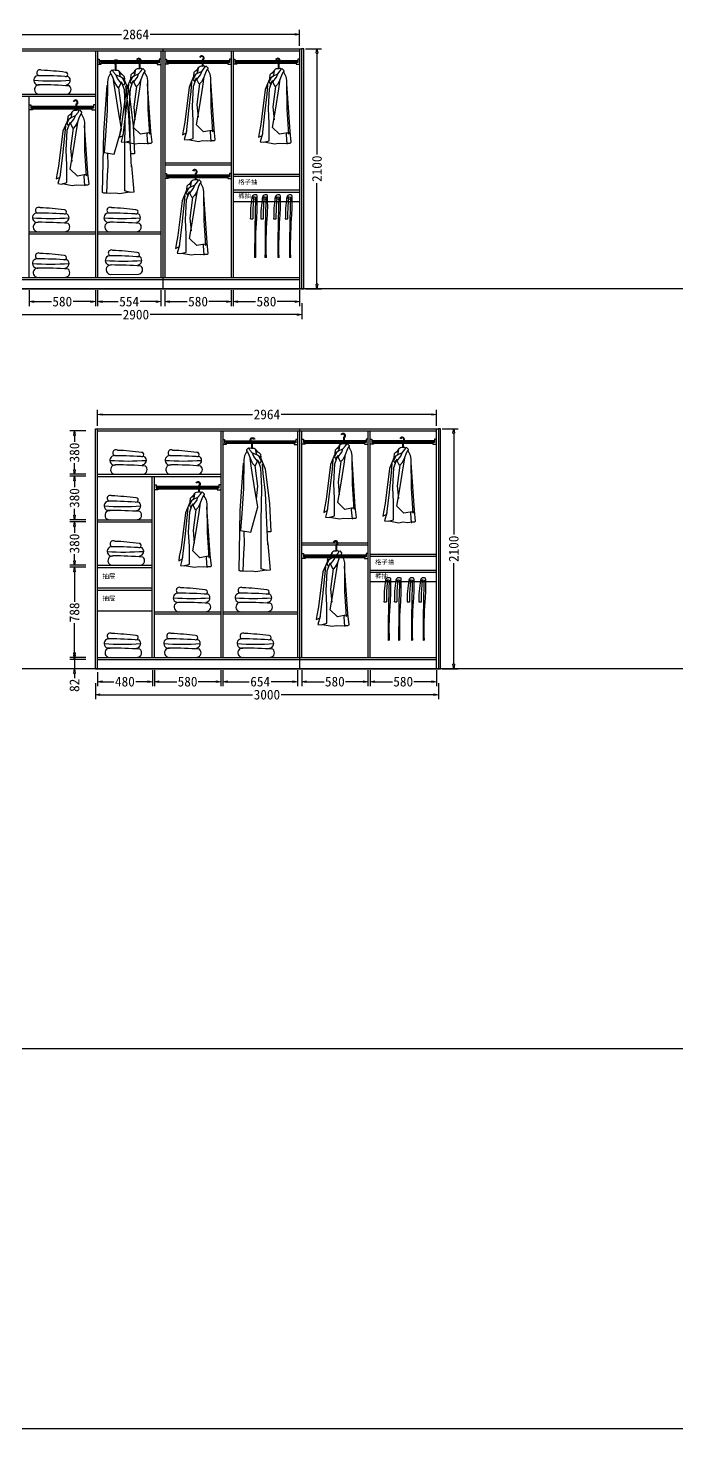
# Model space of a CAD drawing. Header units: millimetres. Extents: x 304407 to 361076, y -1262425 to -1203358.
# Drawn here: x 334398 to 340074, y -1262144 to -1249891 of the extents above; entities that cross this region are included whole.
import ezdxf

# ---------------------------------------------------------------- set-up
doc = ezdxf.new("R2010")
doc.units = ezdxf.units.MM
doc.header["$LTSCALE"] = 20
doc.layers.get('Defpoints').update_dxf_attribs({"color": 250})
for name, color, linetype in [('4', 1, 'Continuous'), ('6', 6, 'Continuous'), ('8', 8, 'Continuous'), ('LAYER10', 11, 'Continuous'), ('LAYER8', 11, 'Continuous'), ('图层3', 4, 'Continuous'), ('墙体', 40, 'Continuous')]:
    doc.layers.add(name, color=color, linetype=linetype)
doc.styles.get("Standard").update_dxf_attribs({"font": 'SimSun.ttf', "height": 85})
doc.styles.add('text', font='SimSun.ttf', dxfattribs={"height": 85})
doc.dimstyles.new('周文晶', dxfattribs={"dimtxt": 70, "dimasz": 40, "dimexe": 40, "dimexo": 30, "dimgap": 10, "dimtad": 0, "dimdec": 0, "dimtxsty": 'Standard', "dimblk": 'CLOSEDBLANK', "dimcen": 200, "dimclrd": 256, "dimclre": 256, "dimadec": 0, "dimazin": 0, "dimtfac": 1, "dimtdec": 0, "dimtmove": 0, "dimatfit": 3, "dimldrblk": 'CLOSEDBLANK', "dimfxl": 100, "dimfxlon": 1, "dimarcsym": 0})

# ---------------------------------------------------------------- blocks, each defined once
blk = doc.blocks.new('_ClosedBlank')
at = {"color": 0, "linetype": 'ByBlock', "lineweight": -2}
for p, q in [((-1, 0.17), (0, 0)), ((-1, 0.17), (-1, -0.17)), ((0, 0), (-1, -0.17))]:
    blk.add_line(p, q, dxfattribs=at)
blk = doc.blocks.new('*D2355')
at = {"lineweight": -2, "transparency": 16777216}
for p, q in [((335005, -1255526), (335005, -1255648)), ((335485, -1255508), (335485, -1255648)), ((335045, -1255608), (335149, -1255608)), ((335445, -1255608), (335340, -1255608))]:
    blk.add_line(p, q, dxfattribs=at)
at = {"layer": 'Defpoints', "color": 0, "transparency": 16777216}
for p in [(335485, -1255396), (335005, -1255496), (335485, -1255608)]:
    blk.add_point(p, dxfattribs=at)
at = {"lineweight": -2, "transparency": 16777216, "xscale": 40, "yscale": 40, "zscale": 40, "rotation": 180}
blk.add_blockref('_ClosedBlank', (335005, -1255608), dxfattribs=at)
at = {"lineweight": -2, "transparency": 16777216, "xscale": 40, "yscale": 40, "zscale": 40}
blk.add_blockref('_ClosedBlank', (335485, -1255608), dxfattribs=at)
at = {"color": 0, "transparency": 16777216, "insert": (335245, -1255608), "char_height": 85, "attachment_point": 5}
blk.add_mtext('480', dxfattribs=at)
blk = doc.blocks.new('*D2356')
at = {"lineweight": -2, "transparency": 16777216}
for p, q in [((335503, -1255508), (335503, -1255648)), ((336083, -1255508), (336083, -1255648)), ((335543, -1255608), (335699, -1255608)), ((336043, -1255608), (335887, -1255608))]:
    blk.add_line(p, q, dxfattribs=at)
at = {"layer": 'Defpoints', "color": 0, "transparency": 16777216}
for p in [(335503, -1253414), (336083, -1255396), (336083, -1255608)]:
    blk.add_point(p, dxfattribs=at)
at = {"lineweight": -2, "transparency": 16777216, "xscale": 40, "yscale": 40, "zscale": 40, "rotation": 180}
blk.add_blockref('_ClosedBlank', (335503, -1255608), dxfattribs=at)
at = {"lineweight": -2, "transparency": 16777216, "xscale": 40, "yscale": 40, "zscale": 40}
blk.add_blockref('_ClosedBlank', (336083, -1255608), dxfattribs=at)
at = {"color": 0, "transparency": 16777216, "insert": (335793, -1255608), "char_height": 85, "attachment_point": 5}
blk.add_mtext('580', dxfattribs=at)
blk = doc.blocks.new('*D2357')
at = {"lineweight": -2, "transparency": 16777216}
for p, q in [((335005, -1253371), (335005, -1253231)), ((335045, -1253271), (336361, -1253271)), ((337929, -1253271), (336612, -1253271)), ((337969, -1253371), (337969, -1253231))]:
    blk.add_line(p, q, dxfattribs=at)
at = {"layer": 'Defpoints', "color": 0, "transparency": 16777216}
for p in [(337969, -1253271), (335005, -1253414), (337969, -1253414)]:
    blk.add_point(p, dxfattribs=at)
at = {"lineweight": -2, "transparency": 16777216, "xscale": 40, "yscale": 40, "zscale": 40, "rotation": 180}
blk.add_blockref('_ClosedBlank', (335005, -1253271), dxfattribs=at)
at = {"lineweight": -2, "transparency": 16777216, "xscale": 40, "yscale": 40, "zscale": 40}
blk.add_blockref('_ClosedBlank', (337969, -1253271), dxfattribs=at)
at = {"color": 0, "transparency": 16777216, "insert": (336487, -1253271), "char_height": 85, "attachment_point": 5}
blk.add_mtext('2964', dxfattribs=at)
blk = doc.blocks.new('*D2358')
at = {"lineweight": -2, "transparency": 16777216}
for p, q in [((334987, -1255622), (334987, -1255762)), ((337987, -1255622), (337987, -1255762)), ((335027, -1255722), (336362, -1255722)), ((337947, -1255722), (336611, -1255722))]:
    blk.add_line(p, q, dxfattribs=at)
at = {"layer": 'Defpoints', "color": 0, "transparency": 16777216}
for p in [(334987, -1255496), (337987, -1255496), (337987, -1255722)]:
    blk.add_point(p, dxfattribs=at)
at = {"lineweight": -2, "transparency": 16777216, "xscale": 40, "yscale": 40, "zscale": 40, "rotation": 180}
blk.add_blockref('_ClosedBlank', (334987, -1255722), dxfattribs=at)
at = {"lineweight": -2, "transparency": 16777216, "xscale": 40, "yscale": 40, "zscale": 40}
blk.add_blockref('_ClosedBlank', (337987, -1255722), dxfattribs=at)
at = {"color": 0, "transparency": 16777216, "insert": (336487, -1255722), "char_height": 85, "attachment_point": 5}
blk.add_mtext('3000', dxfattribs=at)
blk = doc.blocks.new('*D2359')
at = {"lineweight": -2, "transparency": 16777216}
for p, q in [((334804, -1255374), (334804, -1255334)), ((334904, -1255414), (334764, -1255414)), ((334904, -1255496), (334764, -1255496)), ((334804, -1255414), (334804, -1255496)), ((334804, -1255536), (334804, -1255576))]:
    blk.add_line(p, q, dxfattribs=at)
at = {"layer": 'Defpoints', "color": 0, "transparency": 16777216}
for p in [(334804, -1255414), (334987, -1255496), (335005, -1255414)]:
    blk.add_point(p, dxfattribs=at)
at = {"lineweight": -2, "transparency": 16777216, "xscale": 40, "yscale": 40, "zscale": 40}
for p, rotation in [((334804, -1255414), 270), ((334804, -1255496), 90)]:
    blk.add_blockref('_ClosedBlank', p, dxfattribs=dict(at, rotation=rotation))
at = {"color": 0, "transparency": 16777216, "insert": (334804, -1255640), "char_height": 85, "attachment_point": 5, "rotation": 90}
blk.add_mtext('82', dxfattribs=at)
blk = doc.blocks.new('*D2360')
at = {"lineweight": -2, "transparency": 16777216}
for p, q in [((334904, -1254608), (334764, -1254608)), ((334804, -1254648), (334804, -1254909)), ((334804, -1255356), (334804, -1255096)), ((334904, -1255396), (334764, -1255396))]:
    blk.add_line(p, q, dxfattribs=at)
at = {"layer": 'Defpoints', "color": 0, "transparency": 16777216}
for p in [(334804, -1254608), (335005, -1254608), (335005, -1255396)]:
    blk.add_point(p, dxfattribs=at)
at = {"lineweight": -2, "transparency": 16777216, "xscale": 40, "yscale": 40, "zscale": 40}
for p, rotation in [((334804, -1254608), 90), ((334804, -1255396), 270)]:
    blk.add_blockref('_ClosedBlank', p, dxfattribs=dict(at, rotation=rotation))
at = {"color": 0, "transparency": 16777216, "insert": (334804, -1255002), "char_height": 85, "attachment_point": 5, "rotation": 90}
blk.add_mtext('788', dxfattribs=at)
blk = doc.blocks.new('*D2361')
at = {"lineweight": -2, "transparency": 16777216}
for p, q in [((334904, -1254210), (334764, -1254210)), ((334804, -1254250), (334804, -1254306)), ((334804, -1254550), (334804, -1254494)), ((334904, -1254590), (334764, -1254590))]:
    blk.add_line(p, q, dxfattribs=at)
at = {"layer": 'Defpoints', "color": 0, "transparency": 16777216}
for p in [(334804, -1254210), (335005, -1254210), (335005, -1254590)]:
    blk.add_point(p, dxfattribs=at)
at = {"lineweight": -2, "transparency": 16777216, "xscale": 40, "yscale": 40, "zscale": 40}
for p, rotation in [((334804, -1254210), 90), ((334804, -1254590), 270)]:
    blk.add_blockref('_ClosedBlank', p, dxfattribs=dict(at, rotation=rotation))
at = {"color": 0, "transparency": 16777216, "insert": (334804, -1254400), "char_height": 85, "attachment_point": 5, "rotation": 90}
blk.add_mtext('380', dxfattribs=at)
blk = doc.blocks.new('*D2362')
at = {"lineweight": -2, "transparency": 16777216}
for p, q in [((334904, -1253812), (334764, -1253812)), ((334804, -1253852), (334804, -1253908)), ((334804, -1254152), (334804, -1254096)), ((334904, -1254192), (334764, -1254192))]:
    blk.add_line(p, q, dxfattribs=at)
at = {"layer": 'Defpoints', "color": 0, "transparency": 16777216}
for p in [(334804, -1253812), (335005, -1253812), (335005, -1254192)]:
    blk.add_point(p, dxfattribs=at)
at = {"lineweight": -2, "transparency": 16777216, "xscale": 40, "yscale": 40, "zscale": 40}
for p, rotation in [((334804, -1253812), 90), ((334804, -1254192), 270)]:
    blk.add_blockref('_ClosedBlank', p, dxfattribs=dict(at, rotation=rotation))
at = {"color": 0, "transparency": 16777216, "insert": (334804, -1254002), "char_height": 85, "attachment_point": 5, "rotation": 90}
blk.add_mtext('380', dxfattribs=at)
blk = doc.blocks.new('*D2363')
at = {"lineweight": -2, "transparency": 16777216}
for p, q in [((334904, -1253414), (334764, -1253414)), ((334804, -1253454), (334804, -1253510)), ((334904, -1253794), (334764, -1253794)), ((334804, -1253754), (334804, -1253698))]:
    blk.add_line(p, q, dxfattribs=at)
at = {"layer": 'Defpoints', "color": 0, "transparency": 16777216}
for p in [(334804, -1253414), (335005, -1253414), (335005, -1253794)]:
    blk.add_point(p, dxfattribs=at)
at = {"lineweight": -2, "transparency": 16777216, "xscale": 40, "yscale": 40, "zscale": 40}
for p, rotation in [((334804, -1253414), 90), ((334804, -1253794), 270)]:
    blk.add_blockref('_ClosedBlank', p, dxfattribs=dict(at, rotation=rotation))
at = {"color": 0, "transparency": 16777216, "insert": (334804, -1253604), "char_height": 85, "attachment_point": 5, "rotation": 90}
blk.add_mtext('380', dxfattribs=at)
blk = doc.blocks.new('*D2364')
at = {"lineweight": -2, "transparency": 16777216}
for p, q in [((338021, -1253396), (338161, -1253396)), ((338121, -1253436), (338121, -1254322)), ((338121, -1255456), (338121, -1254571)), ((338021, -1255496), (338161, -1255496))]:
    blk.add_line(p, q, dxfattribs=at)
at = {"layer": 'Defpoints', "color": 0, "transparency": 16777216}
for p in [(337987, -1253396), (338121, -1253396), (337987, -1255496)]:
    blk.add_point(p, dxfattribs=at)
at = {"lineweight": -2, "transparency": 16777216, "xscale": 40, "yscale": 40, "zscale": 40}
for p, rotation in [((338121, -1253396), 90), ((338121, -1255496), 270)]:
    blk.add_blockref('_ClosedBlank', p, dxfattribs=dict(at, rotation=rotation))
at = {"color": 0, "transparency": 16777216, "insert": (338121, -1254446), "char_height": 85, "attachment_point": 5, "rotation": 90}
blk.add_mtext('2100', dxfattribs=at)
blk = doc.blocks.new('*D2365')
at = {"lineweight": -2, "transparency": 16777216}
for p, q in [((336101, -1255508), (336101, -1255648)), ((336755, -1255508), (336755, -1255648)), ((336141, -1255608), (336332, -1255608)), ((336715, -1255608), (336523, -1255608))]:
    blk.add_line(p, q, dxfattribs=at)
at = {"layer": 'Defpoints', "color": 0, "transparency": 16777216}
for p in [(336101, -1255396), (336755, -1255396), (336755, -1255608)]:
    blk.add_point(p, dxfattribs=at)
at = {"lineweight": -2, "transparency": 16777216, "xscale": 40, "yscale": 40, "zscale": 40, "rotation": 180}
blk.add_blockref('_ClosedBlank', (336101, -1255608), dxfattribs=at)
at = {"lineweight": -2, "transparency": 16777216, "xscale": 40, "yscale": 40, "zscale": 40}
blk.add_blockref('_ClosedBlank', (336755, -1255608), dxfattribs=at)
at = {"color": 0, "transparency": 16777216, "insert": (336428, -1255608), "char_height": 85, "attachment_point": 5}
blk.add_mtext('654', dxfattribs=at)
blk = doc.blocks.new('*D2366')
at = {"lineweight": -2, "transparency": 16777216}
for p, q in [((337389, -1255508), (337389, -1255648)), ((337969, -1255508), (337969, -1255648)), ((337429, -1255608), (337585, -1255608)), ((337929, -1255608), (337773, -1255608))]:
    blk.add_line(p, q, dxfattribs=at)
at = {"layer": 'Defpoints', "color": 0, "transparency": 16777216}
for p in [(337389, -1255396), (337969, -1255396), (337969, -1255608)]:
    blk.add_point(p, dxfattribs=at)
at = {"lineweight": -2, "transparency": 16777216, "xscale": 40, "yscale": 40, "zscale": 40, "rotation": 180}
blk.add_blockref('_ClosedBlank', (337389, -1255608), dxfattribs=at)
at = {"lineweight": -2, "transparency": 16777216, "xscale": 40, "yscale": 40, "zscale": 40}
blk.add_blockref('_ClosedBlank', (337969, -1255608), dxfattribs=at)
at = {"color": 0, "transparency": 16777216, "insert": (337679, -1255608), "char_height": 85, "attachment_point": 5}
blk.add_mtext('580', dxfattribs=at)
blk = doc.blocks.new('*D2367')
at = {"lineweight": -2, "transparency": 16777216}
for p, q in [((336791, -1255508), (336791, -1255648)), ((337371, -1255508), (337371, -1255648)), ((336831, -1255608), (336987, -1255608)), ((337331, -1255608), (337175, -1255608))]:
    blk.add_line(p, q, dxfattribs=at)
at = {"layer": 'Defpoints', "color": 0, "transparency": 16777216}
for p in [(336791, -1255396), (337371, -1255396), (337371, -1255608)]:
    blk.add_point(p, dxfattribs=at)
at = {"lineweight": -2, "transparency": 16777216, "xscale": 40, "yscale": 40, "zscale": 40, "rotation": 180}
blk.add_blockref('_ClosedBlank', (336791, -1255608), dxfattribs=at)
at = {"lineweight": -2, "transparency": 16777216, "xscale": 40, "yscale": 40, "zscale": 40}
blk.add_blockref('_ClosedBlank', (337371, -1255608), dxfattribs=at)
at = {"color": 0, "transparency": 16777216, "insert": (337081, -1255608), "char_height": 85, "attachment_point": 5}
blk.add_mtext('580', dxfattribs=at)
blk = doc.blocks.new('*D2369')
at = {"lineweight": -2, "transparency": 16777216}
for p, q in [((334407, -1252184), (334407, -1252324)), ((334987, -1252184), (334987, -1252324)), ((334447, -1252284), (334602, -1252284)), ((334947, -1252284), (334791, -1252284))]:
    blk.add_line(p, q, dxfattribs=at)
at = {"layer": 'Defpoints', "color": 0, "transparency": 16777216}
for p in [(334407, -1250090), (334987, -1252072), (334987, -1252284)]:
    blk.add_point(p, dxfattribs=at)
at = {"lineweight": -2, "transparency": 16777216, "xscale": 40, "yscale": 40, "zscale": 40, "rotation": 180}
blk.add_blockref('_ClosedBlank', (334407, -1252284), dxfattribs=at)
at = {"lineweight": -2, "transparency": 16777216, "xscale": 40, "yscale": 40, "zscale": 40}
blk.add_blockref('_ClosedBlank', (334987, -1252284), dxfattribs=at)
at = {"color": 0, "transparency": 16777216, "insert": (334697, -1252284), "char_height": 85, "attachment_point": 5}
blk.add_mtext('580', dxfattribs=at)
blk = doc.blocks.new('*D2370')
at = {"lineweight": -2, "transparency": 16777216}
for p, q in [((333909, -1250047), (333909, -1249907)), ((333949, -1249947), (335215, -1249947)), ((336733, -1249947), (335466, -1249947)), ((336773, -1250047), (336773, -1249907))]:
    blk.add_line(p, q, dxfattribs=at)
at = {"layer": 'Defpoints', "color": 0, "transparency": 16777216}
for p in [(336773, -1249947), (333909, -1250090), (336773, -1250090)]:
    blk.add_point(p, dxfattribs=at)
at = {"lineweight": -2, "transparency": 16777216, "xscale": 40, "yscale": 40, "zscale": 40, "rotation": 180}
blk.add_blockref('_ClosedBlank', (333909, -1249947), dxfattribs=at)
at = {"lineweight": -2, "transparency": 16777216, "xscale": 40, "yscale": 40, "zscale": 40}
blk.add_blockref('_ClosedBlank', (336773, -1249947), dxfattribs=at)
at = {"color": 0, "transparency": 16777216, "insert": (335341, -1249947), "char_height": 85, "attachment_point": 5}
blk.add_mtext('2864', dxfattribs=at)
blk = doc.blocks.new('*D2371')
at = {"lineweight": -2, "transparency": 16777216}
for p, q in [((333891, -1252298), (333891, -1252438)), ((336791, -1252298), (336791, -1252438)), ((333931, -1252398), (335216, -1252398)), ((336751, -1252398), (335465, -1252398))]:
    blk.add_line(p, q, dxfattribs=at)
at = {"layer": 'Defpoints', "color": 0, "transparency": 16777216}
for p in [(333891, -1252172), (336791, -1252172), (336791, -1252398)]:
    blk.add_point(p, dxfattribs=at)
at = {"lineweight": -2, "transparency": 16777216, "xscale": 40, "yscale": 40, "zscale": 40, "rotation": 180}
blk.add_blockref('_ClosedBlank', (333891, -1252398), dxfattribs=at)
at = {"lineweight": -2, "transparency": 16777216, "xscale": 40, "yscale": 40, "zscale": 40}
blk.add_blockref('_ClosedBlank', (336791, -1252398), dxfattribs=at)
at = {"color": 0, "transparency": 16777216, "insert": (335341, -1252398), "char_height": 85, "attachment_point": 5}
blk.add_mtext('2900', dxfattribs=at)
blk = doc.blocks.new('*D2377')
at = {"lineweight": -2, "transparency": 16777216}
for p, q in [((336825, -1250072), (336965, -1250072)), ((336925, -1250112), (336925, -1250998)), ((336925, -1252132), (336925, -1251247)), ((336825, -1252172), (336965, -1252172))]:
    blk.add_line(p, q, dxfattribs=at)
at = {"layer": 'Defpoints', "color": 0, "transparency": 16777216}
for p in [(336791, -1250072), (336925, -1250072), (336791, -1252172)]:
    blk.add_point(p, dxfattribs=at)
at = {"lineweight": -2, "transparency": 16777216, "xscale": 40, "yscale": 40, "zscale": 40}
for p, rotation in [((336925, -1250072), 90), ((336925, -1252172), 270)]:
    blk.add_blockref('_ClosedBlank', p, dxfattribs=dict(at, rotation=rotation))
at = {"color": 0, "transparency": 16777216, "insert": (336925, -1251122), "char_height": 85, "attachment_point": 5, "rotation": 90}
blk.add_mtext('2100', dxfattribs=at)
blk = doc.blocks.new('*D2378')
at = {"lineweight": -2, "transparency": 16777216}
for p, q in [((335005, -1252184), (335005, -1252324)), ((335559, -1252184), (335559, -1252324)), ((335045, -1252284), (335187, -1252284)), ((335519, -1252284), (335377, -1252284))]:
    blk.add_line(p, q, dxfattribs=at)
at = {"layer": 'Defpoints', "color": 0, "transparency": 16777216}
for p in [(335005, -1252072), (335559, -1252072), (335559, -1252284)]:
    blk.add_point(p, dxfattribs=at)
at = {"lineweight": -2, "transparency": 16777216, "xscale": 40, "yscale": 40, "zscale": 40, "rotation": 180}
blk.add_blockref('_ClosedBlank', (335005, -1252284), dxfattribs=at)
at = {"lineweight": -2, "transparency": 16777216, "xscale": 40, "yscale": 40, "zscale": 40}
blk.add_blockref('_ClosedBlank', (335559, -1252284), dxfattribs=at)
at = {"color": 0, "transparency": 16777216, "insert": (335282, -1252284), "char_height": 85, "attachment_point": 5}
blk.add_mtext('554', dxfattribs=at)
blk = doc.blocks.new('*D2379')
at = {"lineweight": -2, "transparency": 16777216}
for p, q in [((336193, -1252184), (336193, -1252324)), ((336773, -1252184), (336773, -1252324)), ((336233, -1252284), (336388, -1252284)), ((336733, -1252284), (336577, -1252284))]:
    blk.add_line(p, q, dxfattribs=at)
at = {"layer": 'Defpoints', "color": 0, "transparency": 16777216}
for p in [(336193, -1252072), (336773, -1252072), (336773, -1252284)]:
    blk.add_point(p, dxfattribs=at)
at = {"lineweight": -2, "transparency": 16777216, "xscale": 40, "yscale": 40, "zscale": 40, "rotation": 180}
blk.add_blockref('_ClosedBlank', (336193, -1252284), dxfattribs=at)
at = {"lineweight": -2, "transparency": 16777216, "xscale": 40, "yscale": 40, "zscale": 40}
blk.add_blockref('_ClosedBlank', (336773, -1252284), dxfattribs=at)
at = {"color": 0, "transparency": 16777216, "insert": (336483, -1252284), "char_height": 85, "attachment_point": 5}
blk.add_mtext('580', dxfattribs=at)
blk = doc.blocks.new('*D2380')
at = {"lineweight": -2, "transparency": 16777216}
for p, q in [((335595, -1252184), (335595, -1252324)), ((336175, -1252184), (336175, -1252324)), ((335635, -1252284), (335790, -1252284)), ((336135, -1252284), (335979, -1252284))]:
    blk.add_line(p, q, dxfattribs=at)
at = {"layer": 'Defpoints', "color": 0, "transparency": 16777216}
for p in [(335595, -1252072), (336175, -1252072), (336175, -1252284)]:
    blk.add_point(p, dxfattribs=at)
at = {"lineweight": -2, "transparency": 16777216, "xscale": 40, "yscale": 40, "zscale": 40, "rotation": 180}
blk.add_blockref('_ClosedBlank', (335595, -1252284), dxfattribs=at)
at = {"lineweight": -2, "transparency": 16777216, "xscale": 40, "yscale": 40, "zscale": 40}
blk.add_blockref('_ClosedBlank', (336175, -1252284), dxfattribs=at)
at = {"color": 0, "transparency": 16777216, "insert": (335885, -1252284), "char_height": 85, "attachment_point": 5}
blk.add_mtext('580', dxfattribs=at)
blk = doc.blocks.new('A$C1C5764E0')
at = {"layer": '8'}
for p, q in [((135, 635), (100, 602)), ((130, 596), (137, 619)), ((137, 619), (140, 645)), ((168, 612), (191, 639)), ((172, 708), (172, 657)), ((178, 708), (178, 657)), ((191, 639), (201, 655)), ((201, 655), (205, 659)), ((214, 624), (201, 598)), ((205, 659), (222, 642)), ((222, 635), (214, 624)), ((218, 630), (239, 589)), ((222, 642), (222, 635)), ((103, 581), (58, 475)), ((75, 435), (83, 519)), ((114, 585), (93, 542)), ((93, 542), (106, 522)), ((96, 483), (119, 545)), ((100, 602), (97, 574)), ((97, 574), (130, 596)), ((106, 522), (126, 555)), ((126, 542), (158, 583)), ((147, 499), (126, 542)), ((149, 502), (126, 323)), ((130, 596), (168, 612)), ((166, 520), (147, 499)), ((158, 583), (168, 612)), ((185, 553), (166, 520)), ((178, 480), (191, 565)), ((201, 598), (185, 553)), ((239, 589), (246, 553)), ((246, 553), (248, 303)), ((276, 107), (247, 525)), ((58, 475), (20, 169)), ((57, 266), (75, 435)), ((87, 306), (96, 483)), ((152, 313), (178, 480)), ((34, 73), (57, 266)), ((93, 181), (87, 306)), ((123, 143), (152, 313)), ((126, 323), (136, 211)), ((248, 303), (262, 84)), ((20, 169), (5, 93)), ((93, 26), (93, 181)), ((185, 83), (123, 143)), ((5, 93), (0, 57)), ((0, 57), (34, 73)), ((34, 86), (15, 16)), ((15, 16), (47, 13)), ((47, 13), (93, 26)), ((51, 16), (139, 0)), ((139, 0), (175, 7)), ((175, 7), (218, 3)), ((273, 99), (185, 83)), ((218, 3), (254, 7)), ((244, 94), (241, 80)), ((241, 80), (247, 1)), ((247, 1), (254, 3)), ((254, 7), (277, 7)), ((262, 84), (273, 99)), ((287, 13), (276, 107)), ((277, 7), (287, 13))]:
    blk.add_line(p, q, dxfattribs=at)
for centre, radius, start, end in [((169, 727), 20.9, 296.6338, 159.5285), ((169, 727), 14.9, 296.6338, 150.6175), ((111, 641), 25.1, 286.2636, 2.0248), ((169, 613), 43.9, 77.6993, 138.5966), ((176, 710), 3.91, 94.6712, 201.9626), ((186, 640), 18, 42.48, 116.3392)]:
    blk.add_arc(centre, radius, start, end, dxfattribs=at)
blk = doc.blocks.new('A$C4F477F88')
at = {"layer": 'LAYER10'}
blk.add_blockref('A$C1C5764E0', (0, 0), dxfattribs=at)
blk = doc.blocks.new('A$C5E603B19')
at = {"layer": 'LAYER8'}
blk.add_blockref('A$C4F477F88', (0, 0), dxfattribs=at)
blk = doc.blocks.new('A$C1B0A679D')
at = {"layer": '图层3'}
blk.add_blockref('A$C5E603B19', (0, 0), dxfattribs=at)
blk = doc.blocks.new('A$C52EB379C')
at = {"layer": '8'}
for p, q in [((163, 1135), (163, 1084)), ((169, 1135), (169, 1084)), ((94, 1007), (49, 901)), ((105, 1011), (84, 968)), ((91, 1028), (88, 1000)), ((88, 1000), (122, 1023)), ((126, 1061), (91, 1028)), ((97, 948), (117, 981)), ((117, 968), (149, 1009)), ((122, 1023), (128, 1045)), ((122, 1023), (159, 1038)), ((128, 1045), (131, 1071)), ((149, 1009), (159, 1038)), ((159, 1038), (183, 1065)), ((169, 906), (182, 991)), ((192, 1024), (176, 980)), ((183, 1065), (192, 1081)), ((192, 1081), (196, 1085)), ((205, 1050), (192, 1024)), ((196, 1085), (213, 1068)), ((213, 1061), (205, 1050)), ((209, 1056), (230, 1016)), ((213, 1068), (213, 1061)), ((230, 1016), (237, 980)), ((49, 901), (11, 595)), ((48, 692), (66, 861)), ((66, 861), (74, 945)), ((78, 732), (88, 909)), ((84, 968), (97, 948)), ((88, 909), (110, 971)), ((138, 925), (117, 968)), ((140, 929), (117, 749)), ((158, 946), (138, 925)), ((143, 739), (169, 906)), ((176, 980), (158, 946)), ((237, 980), (239, 729)), ((268, 533), (238, 951)), ((114, 569), (143, 739)), ((117, 749), (127, 638)), ((25, 235), (48, 692)), ((84, 445), (78, 732)), ((239, 729), (253, 510)), ((11, 595), (0, 349)), ((176, 347), (114, 569)), ((253, 510), (264, 363)), ((278, 13), (268, 533)), ((84, 26), (84, 445)), ((0, 349), (31, 349)), ((25, 248), (6, 16)), ((264, 363), (176, 347)), ((235, 358), (232, 242)), ((232, 242), (239, 163)), ((239, 163), (245, 3)), ((6, 16), (38, 13)), ((38, 13), (84, 26)), ((42, 16), (130, 0)), ((130, 0), (166, 7)), ((166, 7), (209, 3)), ((209, 3), (245, 7)), ((245, 7), (268, 7)), ((268, 7), (278, 13))]:
    blk.add_line(p, q, dxfattribs=at)
for centre, radius, start, end in [((160, 1153), 20.9, 296.6338, 159.5285), ((160, 1153), 14.9, 296.6338, 150.6175), ((167, 1136), 3.91, 94.6712, 201.9626), ((102, 1067), 25.1, 286.2636, 2.0248), ((160, 1039), 43.9, 77.6993, 138.5966), ((177, 1066), 18, 42.48, 116.3392)]:
    blk.add_arc(centre, radius, start, end, dxfattribs=at)
blk = doc.blocks.new('A$C05785CA5')
at = {"layer": 'LAYER10'}
blk.add_blockref('A$C52EB379C', (0, 0), dxfattribs=at)
blk = doc.blocks.new('A$C100967EE')
at = {"layer": 'LAYER10'}
blk.add_blockref('A$C05785CA5', (0, 0), dxfattribs=at)
blk = doc.blocks.new('A$C65D30603')
at = {"layer": 'LAYER8'}
blk.add_blockref('A$C100967EE', (0, 0), dxfattribs=at)
blk = doc.blocks.new('A$C50CE712E')
at = {"layer": '图层3'}
blk.add_blockref('A$C65D30603', (0, 0), dxfattribs=at)
blk = doc.blocks.new('A$C11F00F61')
at = {"color": 8}
blk.add_line((48, 0), (290, 1), dxfattribs=at)
at = {"layer": '墙体', "color": 8}
for centre, radius, start, end in [((41, 122), 41, 86.0834, 284.0988), ((53, 187), 26.7, 59.8021, 244.0801), ((54, -3126), 3288, 85.6244, 90.1755), ((10, -1699), 1909, 81.8981, 88.3112), ((280, 173), 18.4, 260.1551, 94.4157), ((280, 122), 40, 274.9406, 51.3165), ((159, 2329), 2213, 265.8756, 274.159), ((48, 41), 41, 86.0834, 284.0988), ((61, -3206), 3288, 85.6244, 90.1755), ((287, 41), 40, 274.9406, 51.3165)]:
    blk.add_arc(centre, radius, start, end, dxfattribs=at)
blk = doc.blocks.new('A$C3B9601DC')
at = {"layer": '4', "color": 8}
blk.add_line((62, 1), (47, 0), dxfattribs=at)
for points, knots in [([(62, 1), (55, 144), (63, 324), (79, 549), (75, 622), (76, 685), (47, 687), (18, 676), (13, 600), (-2, 524), (4, 450), (0, 422)], [0, 0, 0, 0, 428.516837, 544.203019, 664.137455, 677.621305, 701.749401, 722.125787, 770.743064, 895.133582, 980.731534, 980.731534, 980.731534, 980.731534]), ([(38, 667), (33, 603), (26, 521), (27, 439), (27, 422)], [0, 0, 0, 0, 193.394932, 246.046188, 246.046188, 246.046188, 246.046188])]:
    blk.add_open_spline(points, degree=3, knots=knots, dxfattribs=at)
blk.add_spline([(58, 659), (53, 498), (47, 0)], degree=3, dxfattribs=at)
blk.add_open_spline([(1, 422), (11, 422), (20, 422), (29, 422)], degree=3, dxfattribs=at)
at = {"layer": '6', "color": 8}
blk.add_circle((47, 649), 15, dxfattribs=at)
blk = doc.blocks.new('edr334343')
at = {"layer": '6', "color": 8, "xscale": 0.7999999999301508, "yscale": 0.7999999999301508, "zscale": 0.7999999999301508}
for p in [(311013, -1202095), (311104, -1202095), (311216, -1202095), (311318, -1202095)]:
    blk.add_blockref('A$C3B9601DC', p, dxfattribs=at)

msp = doc.modelspace()

# ---------------------------------------------------------------- linework, layer by layer
for p, q in [((333890.5, -1250072.4), (336790.5, -1250072.4)), ((333908.5, -1250090.4), (336772.5, -1250090.4)), ((334986.5, -1250090.4), (334986.5, -1252072.4)), ((335004.5, -1250090.4), (335004.5, -1252072.4)), ((335558.5, -1250090.4), (335558.5, -1252072.4)), ((335576.5, -1250072.4), (335576.5, -1252172.4)), ((335594.5, -1250090.4), (335594.5, -1252072.4)), ((336174.5, -1250090.4), (336174.5, -1252072.4)), ((336192.5, -1250090.4), (336192.5, -1252072.4)), ((336772.5, -1250072.4), (336772.5, -1252172.4)), ((336790.5, -1250072.4), (336790.5, -1252172.4)), ((336808.5, -1250072.4), (336790.5, -1250072.4)), ((336808.5, -1252172.4), (336808.5, -1250072.4)), ((333908.5, -1250470.4), (334986.5, -1250470.4)), ((333908.5, -1250488.4), (334986.5, -1250488.4)), ((334406.5, -1252072.4), (334406.5, -1250488.4)), ((336174.5, -1251072.4), (335594.5, -1251072.4)), ((336174.5, -1251090.4), (335594.5, -1251090.4)), ((336772.5, -1251172.4), (336192.5, -1251172.4)), ((336772.5, -1251190.4), (336192.5, -1251190.4)), ((336772.5, -1251310.4), (336192.5, -1251310.4)), ((336772.5, -1251330.4), (336192.5, -1251330.4)), ((336772.5, -1251410.4), (336192.5, -1251410.4)), ((334406.5, -1251672.4), (334986.5, -1251672.4)), ((334406.5, -1251690.4), (334986.5, -1251690.4)), ((335004.5, -1251672.4), (335558.5, -1251672.4)), ((335004.5, -1251690.4), (335558.5, -1251690.4)), ((333908.5, -1252072.4), (336772.5, -1252072.4)), ((333908.5, -1252090.4), (336772.5, -1252090.4)), ((333890.5, -1252172.4), (336790.5, -1252172.4)), ((336790.5, -1252172.4), (336808.5, -1252172.4)), ((334986.6, -1255496.3), (334986.6, -1253396.3)), ((334986.6, -1253396.3), (337986.6, -1253396.3)), ((335004.6, -1255496.3), (335004.6, -1253396.3)), ((335004.6, -1253414.3), (337968.6, -1253414.3)), ((336082.6, -1253414.3), (336082.6, -1255396.3)), ((336100.6, -1253414.3), (336100.6, -1255396.3)), ((336754.6, -1253414.3), (336754.6, -1255396.3)), ((336772.6, -1253396.3), (336772.6, -1255496.3)), ((336790.6, -1253414.3), (336790.6, -1255396.3)), ((337370.6, -1253414.3), (337370.6, -1255396.3)), ((337388.6, -1253414.3), (337388.6, -1255396.3)), ((337968.6, -1253396.3), (337968.6, -1255496.3)), ((337986.6, -1253396.3), (337986.6, -1255496.3)), ((338004.6, -1253396.3), (337986.6, -1253396.3)), ((338004.6, -1255496.3), (338004.6, -1253396.3)), ((335004.6, -1253794.3), (336082.6, -1253794.3)), ((335004.6, -1253812.3), (336082.6, -1253812.3)), ((335484.6, -1255396.3), (335484.6, -1253812.3)), ((335502.6, -1255396.3), (335502.6, -1253812.3)), ((335004.6, -1254192.3), (335484.6, -1254192.3)), ((335004.6, -1254210.3), (335484.6, -1254210.3)), ((337370.6, -1254396.3), (336790.6, -1254396.3)), ((337370.6, -1254414.3), (336790.6, -1254414.3)), ((337968.6, -1254496.3), (337388.6, -1254496.3)), ((337968.6, -1254514.3), (337388.6, -1254514.3)), ((335004.6, -1254590.3), (335484.6, -1254590.3)), ((335004.6, -1254608.3), (335484.6, -1254608.3)), ((337968.6, -1254634.3), (337388.6, -1254634.3)), ((337968.6, -1254654.3), (337388.6, -1254654.3)), ((335004.6, -1254788.3), (335484.6, -1254788.3)), ((337968.6, -1254734.3), (337388.6, -1254734.3)), ((335004.6, -1254808.3), (335484.6, -1254808.3)), ((335004.6, -1254988.3), (335484.6, -1254988.3)), ((335502.6, -1254996.3), (336082.6, -1254996.3)), ((335502.6, -1255014.3), (336082.6, -1255014.3)), ((336100.6, -1254996.3), (336754.6, -1254996.3)), ((336100.6, -1255014.3), (336754.6, -1255014.3)), ((335004.6, -1255396.3), (337968.6, -1255396.3)), ((334986.6, -1255496.3), (337986.6, -1255496.3)), ((335004.6, -1255414.3), (337968.6, -1255414.3)), ((337986.6, -1255496.3), (338004.6, -1255496.3))]:
    msp.add_line(p, q)
at = {"color": 8}
for p, q in [((361075.9, -1252172.4), (304407.4, -1252172.4)), ((361075.9, -1252172.4), (304407.4, -1252172.4)), ((361075.9, -1255496.3), (304407.4, -1255496.3)), ((361075.9, -1255496.3), (304407.4, -1255496.3)), ((361075.9, -1258820.1), (304407.4, -1258820.1)), ((361075.9, -1258820.1), (304407.4, -1258820.1)), ((361075.9, -1262143.9), (304407.4, -1262143.9))]:
    msp.add_line(p, q, dxfattribs=at)
at = {"lineweight": 30}
for points in [[(335004.5, -1250164.7), (335019.5, -1250164.7), (335019.5, -1250194.7), (335034.5, -1250194.7), (335034.5, -1250209.7), (335004.5, -1250209.7)], [(335543.5, -1250179.7), (335019.5, -1250179.7)], [(335543.5, -1250184.3), (335019.5, -1250184.3)], [(335528.5, -1250196.8), (335034.5, -1250196.8)], [(335528.5, -1250202.2), (335034.5, -1250202.2)], [(335558.5, -1250164.7), (335543.5, -1250164.7), (335543.5, -1250194.7), (335528.5, -1250194.7), (335528.5, -1250209.7), (335558.5, -1250209.7)], [(335594.5, -1250163.1), (335609.5, -1250163.1), (335609.5, -1250193.1), (335624.5, -1250193.1), (335624.5, -1250208.1), (335594.5, -1250208.1)], [(336159.5, -1250178.1), (335609.5, -1250178.1)], [(336159.5, -1250182.7), (335609.5, -1250182.7)], [(336144.5, -1250195.1), (335624.5, -1250195.1)], [(336144.5, -1250200.6), (335624.5, -1250200.6)], [(336174.5, -1250163.1), (336159.5, -1250163.1), (336159.5, -1250193.1), (336144.5, -1250193.1), (336144.5, -1250208.1), (336174.5, -1250208.1)], [(336192.5, -1250163.1), (336207.5, -1250163.1), (336207.5, -1250193.1), (336222.5, -1250193.1), (336222.5, -1250208.1), (336192.5, -1250208.1)], [(336757.5, -1250178.1), (336207.5, -1250178.1)], [(336757.5, -1250182.7), (336207.5, -1250182.7)], [(336742.5, -1250195.1), (336222.5, -1250195.1)], [(336742.5, -1250200.6), (336222.5, -1250200.6)], [(336772.5, -1250163.1), (336757.5, -1250163.1), (336757.5, -1250193.1), (336742.5, -1250193.1), (336742.5, -1250208.1), (336772.5, -1250208.1)], [(334406.5, -1250562.7), (334421.5, -1250562.7), (334421.5, -1250592.7), (334436.5, -1250592.7), (334436.5, -1250607.7), (334406.5, -1250607.7)], [(334971.5, -1250577.7), (334421.5, -1250577.7)], [(334971.5, -1250582.3), (334421.5, -1250582.3)], [(334956.5, -1250594.8), (334436.5, -1250594.8)], [(334956.5, -1250600.2), (334436.5, -1250600.2)], [(334986.5, -1250562.7), (334971.5, -1250562.7), (334971.5, -1250592.7), (334956.5, -1250592.7), (334956.5, -1250607.7), (334986.5, -1250607.7)], [(335594.5, -1251163.1), (335609.5, -1251163.1), (335609.5, -1251193.1), (335624.5, -1251193.1), (335624.5, -1251208.1), (335594.5, -1251208.1)], [(336159.5, -1251178.1), (335609.5, -1251178.1)], [(336159.5, -1251182.7), (335609.5, -1251182.7)], [(336144.5, -1251195.1), (335624.5, -1251195.1)], [(336144.5, -1251200.6), (335624.5, -1251200.6)], [(336174.5, -1251163.1), (336159.5, -1251163.1), (336159.5, -1251193.1), (336144.5, -1251193.1), (336144.5, -1251208.1), (336174.5, -1251208.1)], [(336100.6, -1253488.6), (336115.6, -1253488.6), (336115.6, -1253518.6), (336130.6, -1253518.6), (336130.6, -1253533.6), (336100.6, -1253533.6)], [(336739.6, -1253503.6), (336115.6, -1253503.6)], [(336739.6, -1253508.1), (336115.6, -1253508.1)], [(336724.6, -1253520.6), (336130.6, -1253520.6)], [(336724.6, -1253526.1), (336130.6, -1253526.1)], [(336754.6, -1253488.6), (336739.6, -1253488.6), (336739.6, -1253518.6), (336724.6, -1253518.6), (336724.6, -1253533.6), (336754.6, -1253533.6)], [(336790.6, -1253486.9), (336805.6, -1253486.9), (336805.6, -1253516.9), (336820.6, -1253516.9), (336820.6, -1253531.9), (336790.6, -1253531.9)], [(337355.6, -1253501.9), (336805.6, -1253501.9)], [(337355.6, -1253506.5), (336805.6, -1253506.5)], [(337340.6, -1253519), (336820.6, -1253519)], [(337340.6, -1253524.4), (336820.6, -1253524.4)], [(337370.6, -1253486.9), (337355.6, -1253486.9), (337355.6, -1253516.9), (337340.6, -1253516.9), (337340.6, -1253531.9), (337370.6, -1253531.9)], [(337388.6, -1253486.9), (337403.6, -1253486.9), (337403.6, -1253516.9), (337418.6, -1253516.9), (337418.6, -1253531.9), (337388.6, -1253531.9)], [(337953.6, -1253501.9), (337403.6, -1253501.9)], [(337953.6, -1253506.5), (337403.6, -1253506.5)], [(337938.6, -1253519), (337418.6, -1253519)], [(337938.6, -1253524.4), (337418.6, -1253524.4)], [(337968.6, -1253486.9), (337953.6, -1253486.9), (337953.6, -1253516.9), (337938.6, -1253516.9), (337938.6, -1253531.9), (337968.6, -1253531.9)], [(335502.6, -1253886.6), (335517.6, -1253886.6), (335517.6, -1253916.6), (335532.6, -1253916.6), (335532.6, -1253931.6), (335502.6, -1253931.6)], [(336067.6, -1253901.6), (335517.6, -1253901.6)], [(336067.6, -1253906.1), (335517.6, -1253906.1)], [(336052.6, -1253918.6), (335532.6, -1253918.6)], [(336052.6, -1253924.1), (335532.6, -1253924.1)], [(336082.6, -1253886.6), (336067.6, -1253886.6), (336067.6, -1253916.6), (336052.6, -1253916.6), (336052.6, -1253931.6), (336082.6, -1253931.6)], [(336790.6, -1254486.9), (336805.6, -1254486.9), (336805.6, -1254516.9), (336820.6, -1254516.9), (336820.6, -1254531.9), (336790.6, -1254531.9)], [(337355.6, -1254501.9), (336805.6, -1254501.9)], [(337355.6, -1254506.5), (336805.6, -1254506.5)], [(337340.6, -1254519), (336820.6, -1254519)], [(337340.6, -1254524.4), (336820.6, -1254524.4)], [(337370.6, -1254486.9), (337355.6, -1254486.9), (337355.6, -1254516.9), (337340.6, -1254516.9), (337340.6, -1254531.9), (337370.6, -1254531.9)]]:
    msp.add_lwpolyline(points, dxfattribs=at)

# ---------------------------------------------------------------- block references
for name, p in [('A$C1B0A679D', (335748.4, -1250882.3)), ('A$C11F00F61', (334447.5, -1250470.4)), ('A$C1B0A679D', (335196.6, -1250904)), ('A$C1B0A679D', (336413.2, -1250904)), ('A$C1B0A679D', (334644.4, -1251268.5)), ('A$C1B0A679D', (335687.6, -1251876.3)), ('edr334343', (25328.6, -49803.7)), ('A$C11F00F61', (334436.2, -1251672.4)), ('A$C11F00F61', (335061.5, -1251672.4)), ('A$C11F00F61', (335073.2, -1252045.8)), ('A$C11F00F61', (334436.2, -1252072.4)), ('A$C1B0A679D', (336984.3, -1254184.7)), ('A$C1B0A679D', (337500.9, -1254217.5)), ('A$C11F00F61', (335112.9, -1253794.3)), ('A$C11F00F61', (335595.8, -1253794.3)), ('A$C1B0A679D', (335715.6, -1254607.1)), ('A$C11F00F61', (335063.7, -1254192.3)), ('A$C11F00F61', (335089.7, -1254590.3)), ('A$C1B0A679D', (336918.4, -1255122.7)), ('A$C11F00F61', (335668.1, -1254996.3)), ('A$C11F00F61', (336208.9, -1254996.3)), ('edr334343', (26497, -53152.2)), ('A$C11F00F61', (335063.7, -1255396.3)), ('A$C11F00F61', (335584.3, -1255396.3)), ('A$C11F00F61', (336226.3, -1255396.3))]:
    msp.add_blockref(name, p)
at = {"xscale": -1}
for p in [(335328.3, -1251342), (336521.3, -1254647.5)]:
    msp.add_blockref('A$C50CE712E', p, dxfattribs=at)

# ---------------------------------------------------------------- texts
at = {"char_height": 40, "width": 305.609, "attachment_point": 1, "style": 'text'}
for s, insert in [('格子抽', (336236.1, -1251217.6)), ('裤抽', (336236.1, -1251338.8)), ('格子抽', (337432.2, -1254541.4)), ('抽屉', (335048.9, -1254665.9)), ('裤抽', (337432.2, -1254662.6)), ('抽屉', (335048.9, -1254859.3))]:
    msp.add_mtext(s, dxfattribs=dict(at, insert=insert))

# ---------------------------------------------------------------- dimensions: what is measured, and where the dimension line sits
for base, p1, p2, picture, middle in [((336772.5, -1249947), (333908.5, -1250090.4), (336772.5, -1250090.4), '*D2370', (335340.5, -1249947)), ((334986.5, -1252284), (334406.5, -1250090.4), (334986.5, -1252072.4), '*D2369', (334696.5, -1252284)), ((335558.5, -1252284), (335004.5, -1252072.4), (335558.5, -1252072.4), '*D2378', (335281.5, -1252284)), ((336174.5, -1252284), (335594.5, -1252072.4), (336174.5, -1252072.4), '*D2380', (335884.5, -1252284)), ((336772.5, -1252284), (336192.5, -1252072.4), (336772.5, -1252072.4), '*D2379', (336482.5, -1252284)), ((336790.5, -1252398.1), (333890.5, -1252172.4), (336790.5, -1252172.4), '*D2371', (335340.5, -1252398.1)), ((337968.6, -1253270.9), (335004.6, -1253414.3), (337968.6, -1253414.3), '*D2357', (336486.6, -1253270.9)), ((336082.6, -1255607.8), (335502.6, -1253414.3), (336082.6, -1255396.3), '*D2356', (335792.6, -1255607.8)), ((335484.6, -1255607.8), (335004.6, -1255496.3), (335484.6, -1255396.3), '*D2355', (335244.6, -1255607.8)), ((336754.6, -1255607.8), (336100.6, -1255396.3), (336754.6, -1255396.3), '*D2365', (336427.6, -1255607.8)), ((337370.6, -1255607.8), (336790.6, -1255396.3), (337370.6, -1255396.3), '*D2367', (337080.6, -1255607.8)), ((337968.6, -1255607.8), (337388.6, -1255396.3), (337968.6, -1255396.3), '*D2366', (337678.6, -1255607.8)), ((337986.6, -1255721.9), (334986.6, -1255496.3), (337986.6, -1255496.3), '*D2358', (336486.6, -1255721.9))]:
    dim = msp.add_linear_dim(base=base, p1=p1, p2=p2, dimstyle='周文晶')
    dim.commit()
    dim.dimension.update_dxf_attribs({"geometry": picture, "text_midpoint": middle})
for base, p1, p2, angle, picture, middle in [((336925.4, -1250072.4), (336790.5, -1252172.4), (336790.5, -1250072.4), 90, '*D2377', (336925.4, -1251122.4)), ((334804.3, -1253414.3), (335004.6, -1253794.3), (335004.6, -1253414.3), 270, '*D2363', (334804.3, -1253604.3)), ((338121.5, -1253396.3), (337986.6, -1255496.3), (337986.6, -1253396.3), 90, '*D2364', (338121.5, -1254446.3)), ((334804.3, -1253812.3), (335004.6, -1254192.3), (335004.6, -1253812.3), 270, '*D2362', (334804.3, -1254002.3)), ((334804.3, -1254210.3), (335004.6, -1254590.3), (335004.6, -1254210.3), 270, '*D2361', (334804.3, -1254400.3)), ((334804.3, -1254608.3), (335004.6, -1255396.3), (335004.6, -1254608.3), 270, '*D2360', (334804.3, -1255002.3))]:
    dim = msp.add_linear_dim(base=base, p1=p1, p2=p2, angle=angle, dimstyle='周文晶')
    dim.commit()
    dim.dimension.update_dxf_attribs({"geometry": picture, "text_midpoint": middle})
dim = msp.add_linear_dim(base=(334804.3, -1255414.3), p1=(334986.6, -1255496.3), p2=(335004.6, -1255414.3), angle=270, dimstyle='周文晶')
dim.commit()
dim.dimension.update_dxf_attribs({"geometry": '*D2359', "text_midpoint": (334804.3, -1255640.3), "dimtype": 128})

doc.saveas('drawing.dxf')
